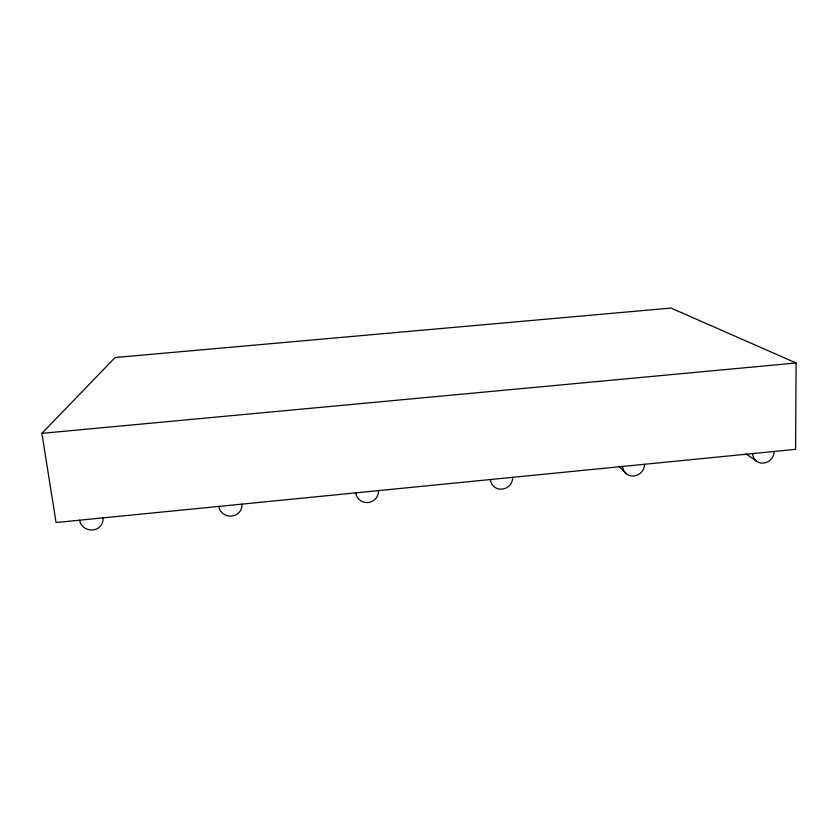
<?xml version="1.0" encoding="UTF-8"?>
<svg xmlns="http://www.w3.org/2000/svg" width="838" height="838" viewBox="0 0 838 838"><rect width="100%" height="100%" fill="white"/><g stroke="black" fill="none" stroke-linecap="round" stroke-linejoin="round"><path stroke-width="1.26" d="M796.1 362.98L795.587 449.325L56.062 522.524L41.9 433.361L115.089 357.533L671.029 308.07L796.1 362.98L41.9 433.361M746.281 454.018L755.886 460.743M618.884 466.19L626.112 473.659M774.186 451.441A11.208 10.15 -43.1 0 1 763.47 463.089A11.208 10.15 -43.1 0 1 752.723 453.568M102.927 517.884A11.858 10.925 12.4 0 1 92.871 529.93A11.858 10.925 12.4 0 1 79.526 520.199M241.868 504.13A11.575 10.904 3.8 0 1 231.665 516.093A11.575 10.904 3.8 0 1 218.886 506.403M378.409 490.618A11.355 10.821 -11.4 0 1 368.071 502.496A11.355 10.821 -11.4 0 1 355.815 492.849M512.605 477.335A11.25 10.653 -27.9 0 1 502.13 489.13A11.25 10.653 -27.9 0 1 490.398 479.535M644.506 464.273A11.219 10.412 -37.9 0 1 633.905 475.994A11.219 10.412 -37.9 0 1 622.676 466.441"/></g></svg>
